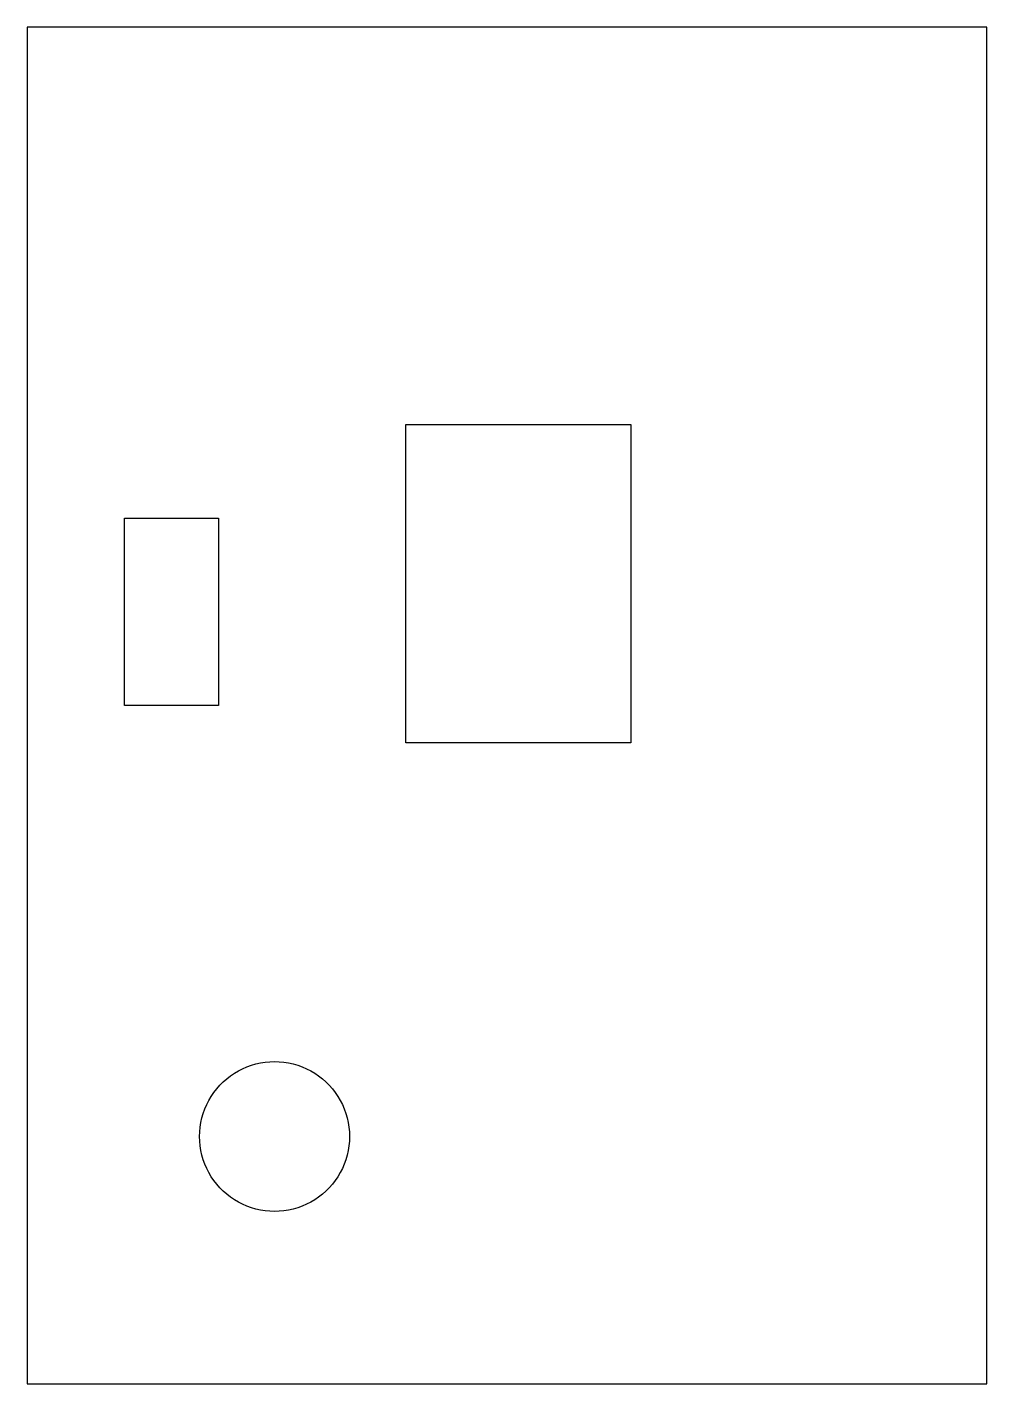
# Model space of a CAD drawing. Header units: metres. Extents: x -1.2 to 50, y -1.2 to 71.2.
import ezdxf

# ---------------------------------------------------------------- set-up
doc = ezdxf.new("R2010")
doc.units = ezdxf.units.M

msp = doc.modelspace()

# ---------------------------------------------------------------- linework, layer by layer
for p, q in [((50, 71.2), (-1.2, 71.2)), ((-1.2, 71.2), (-1.2, -1.2)), ((50, -1.2), (50, 71.2)), ((19, 33), (19, 50)), ((19, 50), (31, 50)), ((31, 50), (31, 33)), ((4, 35), (4, 45)), ((4, 45), (9, 45)), ((9, 45), (9, 35)), ((9, 35), (4, 35)), ((31, 33), (19, 33)), ((11.0052, 15.8743), (11.2505, 15.9291)), ((11.2505, 15.9291), (11.4987, 15.9685)), ((11.4987, 15.9685), (11.7488, 15.9921)), ((11.7488, 15.9921), (12, 16)), ((12, 16), (12.2512, 15.9921)), ((12.2512, 15.9921), (12.5013, 15.9685)), ((12.5013, 15.9685), (12.7495, 15.9291)), ((12.7495, 15.9291), (12.9948, 15.8743)), ((9.4503, 15.0821), (9.64886, 15.2361)), ((9.64886, 15.2361), (9.85669, 15.3773)), ((9.85669, 15.3773), (10.073, 15.5052)), ((10.073, 15.5052), (10.2969, 15.6193)), ((10.2969, 15.6193), (10.5275, 15.7191)), ((10.5275, 15.7191), (10.7639, 15.8042)), ((10.7639, 15.8042), (11.0052, 15.8743)), ((12.9948, 15.8743), (13.2361, 15.8042)), ((13.2361, 15.8042), (13.4725, 15.7191)), ((13.4725, 15.7191), (13.7031, 15.6193)), ((13.7031, 15.6193), (13.927, 15.5052)), ((13.927, 15.5052), (14.1433, 15.3773)), ((14.1433, 15.3773), (14.3511, 15.2361)), ((14.3511, 15.2361), (14.5497, 15.0821)), ((8.76393, 14.3511), (8.91795, 14.5497)), ((8.91795, 14.5497), (9.08412, 14.7382)), ((9.08412, 14.7382), (9.26181, 14.9159)), ((9.26181, 14.9159), (9.4503, 15.0821)), ((14.5497, 15.0821), (14.7382, 14.9159)), ((14.7382, 14.9159), (14.9159, 14.7382)), ((14.9159, 14.7382), (15.0821, 14.5497)), ((15.0821, 14.5497), (15.2361, 14.3511)), ((8.38069, 13.7031), (8.49477, 13.927)), ((8.49477, 13.927), (8.62269, 14.1433)), ((8.62269, 14.1433), (8.76393, 14.3511)), ((15.2361, 14.3511), (15.3773, 14.1433)), ((15.3773, 14.1433), (15.5052, 13.927)), ((15.5052, 13.927), (15.6193, 13.7031)), ((8.12567, 12.9948), (8.19577, 13.2361)), ((8.19577, 13.2361), (8.28089, 13.4725)), ((8.28089, 13.4725), (8.38069, 13.7031)), ((15.6193, 13.7031), (15.7191, 13.4725)), ((15.7191, 13.4725), (15.8042, 13.2361)), ((15.8042, 13.2361), (15.8743, 12.9948)), ((8.00789, 12.2512), (8.03154, 12.5013)), ((8.03154, 12.5013), (8.07085, 12.7495)), ((8.07085, 12.7495), (8.12567, 12.9948)), ((15.8743, 12.9948), (15.9291, 12.7495)), ((15.9291, 12.7495), (15.9685, 12.5013)), ((15.9685, 12.5013), (15.9921, 12.2512)), ((8, 12), (8.00789, 12.2512)), ((8.00789, 11.7488), (8, 12)), ((8.03154, 11.4987), (8.00789, 11.7488)), ((15.9921, 11.7488), (15.9685, 11.4987)), ((15.9921, 12.2512), (16, 12)), ((16, 12), (15.9921, 11.7488)), ((8.07085, 11.2505), (8.03154, 11.4987)), ((8.12567, 11.0052), (8.07085, 11.2505)), ((8.19577, 10.7639), (8.12567, 11.0052)), ((15.8743, 11.0052), (15.8042, 10.7639)), ((15.9291, 11.2505), (15.8743, 11.0052)), ((15.9685, 11.4987), (15.9291, 11.2505)), ((8.28089, 10.5275), (8.19577, 10.7639)), ((8.38069, 10.2969), (8.28089, 10.5275)), ((8.49477, 10.073), (8.38069, 10.2969)), ((15.6193, 10.2969), (15.5052, 10.073)), ((15.7191, 10.5275), (15.6193, 10.2969)), ((15.8042, 10.7639), (15.7191, 10.5275)), ((8.62269, 9.85669), (8.49477, 10.073)), ((8.76393, 9.64886), (8.62269, 9.85669)), ((8.91795, 9.4503), (8.76393, 9.64886)), ((9.08412, 9.26181), (8.91795, 9.4503)), ((15.0821, 9.4503), (14.9159, 9.26181)), ((15.2361, 9.64886), (15.0821, 9.4503)), ((15.3773, 9.85669), (15.2361, 9.64886)), ((15.5052, 10.073), (15.3773, 9.85669)), ((9.26181, 9.08412), (9.08412, 9.26181)), ((9.4503, 8.91795), (9.26181, 9.08412)), ((9.64886, 8.76393), (9.4503, 8.91795)), ((9.85669, 8.62269), (9.64886, 8.76393)), ((14.3511, 8.76393), (14.1433, 8.62269)), ((14.5497, 8.91795), (14.3511, 8.76393)), ((14.7382, 9.08412), (14.5497, 8.91795)), ((14.9159, 9.26181), (14.7382, 9.08412)), ((10.073, 8.49477), (9.85669, 8.62269)), ((10.2969, 8.38069), (10.073, 8.49477)), ((10.5275, 8.28089), (10.2969, 8.38069)), ((10.7639, 8.19577), (10.5275, 8.28089)), ((11.0052, 8.12567), (10.7639, 8.19577)), ((11.2505, 8.07085), (11.0052, 8.12567)), ((11.4987, 8.03154), (11.2505, 8.07085)), ((11.7488, 8.00789), (11.4987, 8.03154)), ((12, 8), (11.7488, 8.00789)), ((12.2512, 8.00789), (12, 8)), ((12.5013, 8.03154), (12.2512, 8.00789)), ((12.7495, 8.07085), (12.5013, 8.03154)), ((12.9948, 8.12567), (12.7495, 8.07085)), ((13.2361, 8.19577), (12.9948, 8.12567)), ((13.4725, 8.28089), (13.2361, 8.19577)), ((13.7031, 8.38069), (13.4725, 8.28089)), ((13.927, 8.49477), (13.7031, 8.38069)), ((14.1433, 8.62269), (13.927, 8.49477)), ((-1.2, -1.2), (50, -1.2))]:
    msp.add_line(p, q)

doc.saveas('drawing.dxf')
